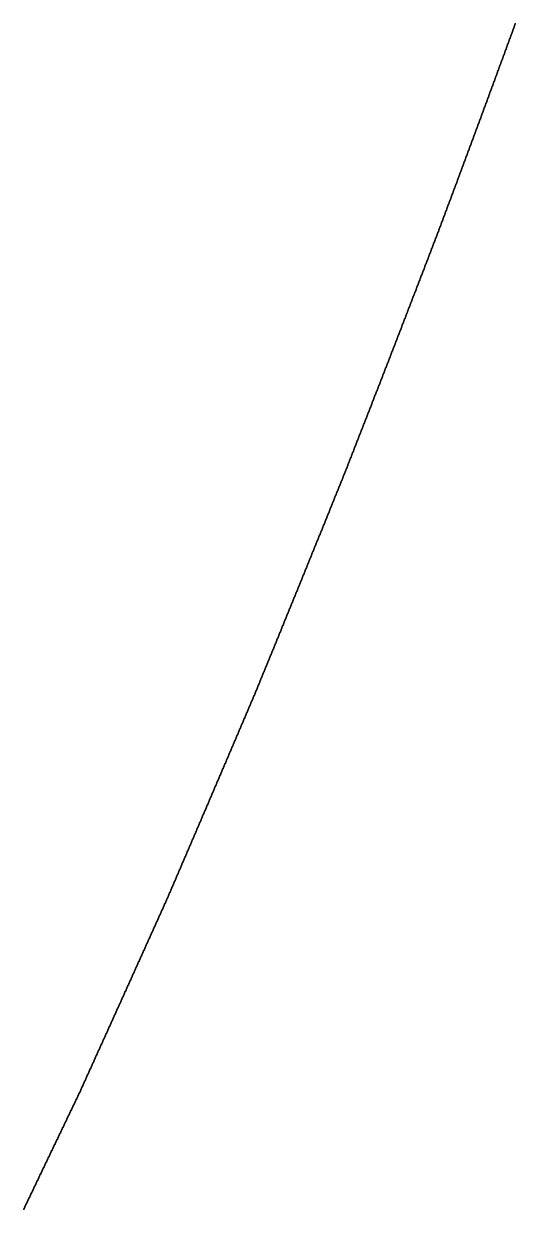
# Model space of a CAD drawing. Header units: metres. Extents: x 0 to 360, y 46 to 216.
# Drawn here: x 285.1 to 292.88, y 65.46 to 84.23 of the extents above; entities that cross this region are included whole.
import ezdxf

# ---------------------------------------------------------------- set-up
doc = ezdxf.new("R2010")
doc.units = ezdxf.units.M

msp = doc.modelspace()

# ---------------------------------------------------------------- linework, layer by layer
for p in [(292.827, 84.087), (292.834, 84.105), (292.84, 84.122), (292.846, 84.14), (292.853, 84.157), (292.859, 84.175), (292.865, 84.192), (292.872, 84.21), (292.878, 84.227), (292.757, 83.896), (292.763, 83.913), (292.77, 83.931), (292.776, 83.948), (292.783, 83.966), (292.789, 83.983), (292.795, 84), (292.802, 84.018), (292.808, 84.035), (292.814, 84.053), (292.821, 84.07), (292.687, 83.705), (292.693, 83.722), (292.7, 83.74), (292.706, 83.757), (292.712, 83.774), (292.719, 83.792), (292.725, 83.809), (292.732, 83.826), (292.738, 83.844), (292.744, 83.861), (292.751, 83.879), (292.623, 83.532), (292.63, 83.549), (292.636, 83.566), (292.642, 83.584), (292.649, 83.601), (292.655, 83.618), (292.661, 83.636), (292.668, 83.653), (292.674, 83.67), (292.681, 83.688), (292.553, 83.341), (292.56, 83.359), (292.566, 83.376), (292.572, 83.393), (292.579, 83.41), (292.585, 83.428), (292.591, 83.445), (292.598, 83.462), (292.604, 83.48), (292.611, 83.497), (292.617, 83.514), (292.483, 83.152), (292.49, 83.169), (292.496, 83.186), (292.502, 83.203), (292.509, 83.22), (292.515, 83.238), (292.521, 83.255), (292.528, 83.272), (292.534, 83.29), (292.541, 83.307), (292.547, 83.324), (292.413, 82.962), (292.42, 82.979), (292.426, 82.997), (292.432, 83.014), (292.439, 83.031), (292.445, 83.048), (292.452, 83.065), (292.458, 83.083), (292.464, 83.1), (292.471, 83.117), (292.477, 83.134), (292.344, 82.773), (292.35, 82.79), (292.356, 82.807), (292.363, 82.825), (292.369, 82.842), (292.375, 82.859), (292.382, 82.876), (292.388, 82.893), (292.394, 82.911), (292.401, 82.928), (292.407, 82.945), (292.274, 82.585), (292.28, 82.602), (292.286, 82.619), (292.293, 82.636), (292.299, 82.653), (292.305, 82.67), (292.312, 82.687), (292.318, 82.705), (292.325, 82.722), (292.331, 82.739), (292.337, 82.756), (292.204, 82.396), (292.21, 82.414), (292.217, 82.431), (292.223, 82.448), (292.229, 82.465), (292.236, 82.482), (292.242, 82.499), (292.248, 82.516), (292.255, 82.533), (292.261, 82.55), (292.267, 82.567), (292.134, 82.209), (292.141, 82.226), (292.147, 82.243), (292.153, 82.26), (292.16, 82.277), (292.166, 82.294), (292.172, 82.311), (292.179, 82.328), (292.185, 82.345), (292.191, 82.362), (292.198, 82.379), (292.065, 82.022), (292.071, 82.039), (292.077, 82.056), (292.084, 82.073), (292.09, 82.09), (292.096, 82.107), (292.103, 82.124), (292.109, 82.141), (292.115, 82.158), (292.122, 82.175), (292.128, 82.192), (291.995, 81.835), (292.001, 81.852), (292.008, 81.869), (292.014, 81.886), (292.02, 81.903), (292.027, 81.92), (292.033, 81.937), (292.039, 81.954), (292.046, 81.971), (292.052, 81.988), (292.058, 82.005), (291.926, 81.648), (291.932, 81.665), (291.938, 81.682), (291.945, 81.699), (291.951, 81.716), (291.957, 81.733), (291.963, 81.75), (291.97, 81.767), (291.976, 81.784), (291.982, 81.801), (291.989, 81.818), (291.856, 81.462), (291.862, 81.479), (291.869, 81.496), (291.875, 81.513), (291.881, 81.53), (291.888, 81.547), (291.894, 81.564), (291.9, 81.581), (291.907, 81.598), (291.913, 81.614), (291.919, 81.631), (291.787, 81.277), (291.793, 81.294), (291.799, 81.311), (291.806, 81.327), (291.812, 81.344), (291.818, 81.361), (291.825, 81.378), (291.831, 81.395), (291.837, 81.412), (291.843, 81.429), (291.85, 81.446), (291.717, 81.092), (291.724, 81.109), (291.73, 81.125), (291.736, 81.142), (291.743, 81.159), (291.749, 81.176), (291.755, 81.193), (291.761, 81.21), (291.768, 81.226), (291.774, 81.243), (291.78, 81.26), (291.642, 80.891), (291.648, 80.907), (291.654, 80.924), (291.661, 80.94), (291.667, 80.957), (291.673, 80.973), (291.679, 80.99), (291.686, 81.006), (291.692, 81.022), (291.698, 81.039), (291.705, 81.058), (291.711, 81.075), (291.572, 80.71), (291.579, 80.726), (291.585, 80.743), (291.591, 80.759), (291.598, 80.776), (291.604, 80.792), (291.61, 80.808), (291.616, 80.825), (291.623, 80.841), (291.629, 80.858), (291.635, 80.874), (291.497, 80.513), (291.503, 80.529), (291.509, 80.546), (291.516, 80.562), (291.522, 80.579), (291.528, 80.595), (291.535, 80.611), (291.541, 80.628), (291.547, 80.644), (291.554, 80.661), (291.56, 80.677), (291.566, 80.693), (291.428, 80.333), (291.434, 80.349), (291.44, 80.365), (291.447, 80.382), (291.453, 80.398), (291.459, 80.415), (291.465, 80.431), (291.472, 80.447), (291.478, 80.464), (291.484, 80.48), (291.491, 80.497), (291.359, 80.153), (291.365, 80.169), (291.371, 80.186), (291.377, 80.202), (291.384, 80.218), (291.39, 80.235), (291.396, 80.251), (291.403, 80.267), (291.409, 80.284), (291.415, 80.3), (291.421, 80.316), (291.283, 79.957), (291.289, 79.973), (291.296, 79.99), (291.302, 80.006), (291.308, 80.022), (291.315, 80.039), (291.321, 80.055), (291.327, 80.071), (291.333, 80.087), (291.34, 80.104), (291.346, 80.12), (291.352, 80.136), (291.214, 79.778), (291.22, 79.794), (291.227, 79.81), (291.233, 79.827), (291.239, 79.843), (291.246, 79.859), (291.252, 79.875), (291.258, 79.892), (291.264, 79.908), (291.271, 79.924), (291.277, 79.941), (291.139, 79.583), (291.145, 79.599), (291.151, 79.615), (291.158, 79.631), (291.164, 79.648), (291.17, 79.664), (291.177, 79.68), (291.183, 79.696), (291.189, 79.713), (291.195, 79.729), (291.202, 79.745), (291.208, 79.762), (291.064, 79.388), (291.07, 79.404), (291.076, 79.42), (291.083, 79.437), (291.089, 79.453), (291.095, 79.469), (291.101, 79.485), (291.108, 79.501), (291.114, 79.518), (291.12, 79.534), (291.126, 79.55), (291.133, 79.566), (290.995, 79.21), (291.001, 79.226), (291.007, 79.242), (291.014, 79.258), (291.02, 79.275), (291.026, 79.291), (291.032, 79.307), (291.039, 79.323), (291.045, 79.339), (291.051, 79.356), (291.058, 79.372), (290.92, 79.016), (290.926, 79.032), (290.932, 79.048), (290.939, 79.064), (290.945, 79.08), (290.951, 79.097), (290.957, 79.113), (290.964, 79.129), (290.97, 79.145), (290.976, 79.161), (290.982, 79.177), (290.989, 79.194), (290.851, 78.838), (290.857, 78.855), (290.864, 78.871), (290.87, 78.887), (290.876, 78.903), (290.882, 78.919), (290.889, 78.935), (290.895, 78.951), (290.901, 78.967), (290.907, 78.984), (290.914, 79), (290.776, 78.645), (290.782, 78.661), (290.789, 78.677), (290.795, 78.694), (290.801, 78.71), (290.807, 78.726), (290.814, 78.742), (290.82, 78.758), (290.826, 78.774), (290.832, 78.79), (290.839, 78.806), (290.845, 78.822), (290.701, 78.453), (290.707, 78.469), (290.714, 78.485), (290.72, 78.501), (290.726, 78.517), (290.732, 78.533), (290.739, 78.549), (290.745, 78.565), (290.751, 78.581), (290.757, 78.597), (290.764, 78.613), (290.77, 78.629), (290.633, 78.276), (290.639, 78.292), (290.645, 78.308), (290.651, 78.324), (290.657, 78.34), (290.664, 78.356), (290.67, 78.372), (290.676, 78.388), (290.682, 78.404), (290.689, 78.42), (290.695, 78.437), (290.558, 78.084), (290.564, 78.1), (290.57, 78.116), (290.576, 78.132), (290.583, 78.148), (290.589, 78.164), (290.595, 78.18), (290.601, 78.196), (290.608, 78.212), (290.614, 78.228), (290.62, 78.244), (290.626, 78.26), (290.483, 77.893), (290.489, 77.909), (290.495, 77.925), (290.502, 77.941), (290.508, 77.957), (290.514, 77.973), (290.52, 77.988), (290.527, 78.004), (290.533, 78.02), (290.539, 78.036), (290.545, 78.052), (290.551, 78.068), (290.408, 77.702), (290.414, 77.718), (290.421, 77.733), (290.427, 77.749), (290.433, 77.765), (290.439, 77.781), (290.446, 77.797), (290.452, 77.813), (290.458, 77.829), (290.464, 77.845), (290.471, 77.861), (290.477, 77.877), (290.334, 77.511), (290.34, 77.527), (290.346, 77.543), (290.352, 77.559), (290.358, 77.575), (290.365, 77.59), (290.371, 77.606), (290.377, 77.622), (290.383, 77.638), (290.39, 77.654), (290.396, 77.67), (290.402, 77.686), (290.265, 77.337), (290.271, 77.352), (290.278, 77.368), (290.284, 77.384), (290.29, 77.4), (290.296, 77.416), (290.303, 77.432), (290.309, 77.448), (290.315, 77.463), (290.321, 77.479), (290.327, 77.495), (290.191, 77.146), (290.197, 77.162), (290.203, 77.177), (290.209, 77.192), (290.216, 77.208), (290.222, 77.223), (290.228, 77.241), (290.234, 77.257), (290.24, 77.273), (290.247, 77.289), (290.253, 77.305), (290.259, 77.321), (290.116, 76.962), (290.122, 76.977), (290.129, 76.992), (290.135, 77.008), (290.141, 77.023), (290.147, 77.039), (290.153, 77.054), (290.16, 77.069), (290.166, 77.085), (290.172, 77.1), (290.178, 77.115), (290.184, 77.131), (290.036, 76.762), (290.042, 76.777), (290.048, 76.793), (290.054, 76.808), (290.06, 76.823), (290.067, 76.839), (290.073, 76.854), (290.079, 76.869), (290.085, 76.885), (290.091, 76.9), (290.098, 76.916), (290.104, 76.931), (290.11, 76.946), (289.961, 76.578), (289.967, 76.593), (289.974, 76.609), (289.98, 76.624), (289.986, 76.639), (289.992, 76.655), (289.998, 76.67), (290.005, 76.685), (290.011, 76.701), (290.017, 76.716), (290.023, 76.731), (290.029, 76.747), (289.887, 76.394), (289.893, 76.409), (289.899, 76.425), (289.905, 76.44), (289.912, 76.455), (289.918, 76.471), (289.924, 76.486), (289.93, 76.501), (289.936, 76.517), (289.943, 76.532), (289.949, 76.547), (289.955, 76.563), (289.813, 76.211), (289.819, 76.226), (289.825, 76.241), (289.831, 76.256), (289.837, 76.272), (289.843, 76.287), (289.85, 76.302), (289.856, 76.318), (289.862, 76.333), (289.868, 76.348), (289.874, 76.363), (289.881, 76.379), (289.732, 76.012), (289.738, 76.027), (289.744, 76.043), (289.751, 76.058), (289.757, 76.073), (289.763, 76.088), (289.769, 76.104), (289.775, 76.119), (289.782, 76.134), (289.788, 76.149), (289.794, 76.165), (289.8, 76.18), (289.806, 76.195), (289.658, 75.829), (289.664, 75.844), (289.67, 75.86), (289.676, 75.875), (289.683, 75.89), (289.689, 75.905), (289.695, 75.921), (289.701, 75.936), (289.707, 75.951), (289.714, 75.966), (289.72, 75.982), (289.726, 75.997), (289.584, 75.647), (289.59, 75.662), (289.596, 75.677), (289.602, 75.692), (289.609, 75.708), (289.615, 75.723), (289.621, 75.738), (289.627, 75.753), (289.633, 75.768), (289.639, 75.784), (289.646, 75.799), (289.652, 75.814), (289.504, 75.449), (289.51, 75.464), (289.516, 75.48), (289.522, 75.495), (289.528, 75.51), (289.534, 75.525), (289.541, 75.54), (289.547, 75.556), (289.553, 75.571), (289.559, 75.586), (289.565, 75.601), (289.571, 75.616), (289.578, 75.631), (289.43, 75.267), (289.436, 75.282), (289.442, 75.298), (289.448, 75.313), (289.454, 75.328), (289.46, 75.343), (289.467, 75.358), (289.473, 75.373), (289.479, 75.389), (289.485, 75.404), (289.491, 75.419), (289.497, 75.434), (289.349, 75.071), (289.356, 75.086), (289.362, 75.101), (289.368, 75.116), (289.374, 75.131), (289.38, 75.146), (289.386, 75.161), (289.393, 75.176), (289.399, 75.192), (289.405, 75.207), (289.411, 75.222), (289.417, 75.237), (289.423, 75.252), (289.275, 74.889), (289.282, 74.904), (289.288, 74.919), (289.294, 74.935), (289.3, 74.95), (289.306, 74.965), (289.312, 74.98), (289.319, 74.995), (289.325, 75.01), (289.331, 75.025), (289.337, 75.04), (289.343, 75.055), (289.202, 74.708), (289.208, 74.723), (289.214, 74.738), (289.22, 74.753), (289.226, 74.769), (289.232, 74.784), (289.239, 74.799), (289.245, 74.814), (289.251, 74.829), (289.257, 74.844), (289.263, 74.859), (289.269, 74.874), (289.122, 74.513), (289.128, 74.528), (289.134, 74.543), (289.14, 74.558), (289.146, 74.573), (289.152, 74.588), (289.159, 74.603), (289.165, 74.618), (289.171, 74.633), (289.177, 74.648), (289.183, 74.663), (289.189, 74.678), (289.195, 74.693), (289.048, 74.332), (289.054, 74.347), (289.06, 74.362), (289.066, 74.377), (289.072, 74.392), (289.079, 74.407), (289.085, 74.422), (289.091, 74.437), (289.097, 74.452), (289.103, 74.467), (289.109, 74.482), (289.115, 74.497), (288.968, 74.137), (288.974, 74.152), (288.98, 74.167), (288.986, 74.182), (288.993, 74.197), (288.999, 74.212), (289.005, 74.227), (289.011, 74.242), (289.017, 74.257), (289.023, 74.272), (289.029, 74.287), (289.036, 74.302), (289.042, 74.317), (288.894, 73.958), (288.9, 73.973), (288.907, 73.988), (288.913, 74.003), (288.919, 74.017), (288.925, 74.032), (288.931, 74.047), (288.937, 74.062), (288.943, 74.077), (288.95, 74.092), (288.956, 74.107), (288.962, 74.122), (288.815, 73.763), (288.821, 73.778), (288.827, 73.793), (288.833, 73.808), (288.839, 73.823), (288.845, 73.838), (288.851, 73.853), (288.857, 73.868), (288.864, 73.883), (288.87, 73.898), (288.876, 73.913), (288.882, 73.928), (288.888, 73.943), (288.735, 73.571), (288.741, 73.585), (288.747, 73.6), (288.753, 73.614), (288.759, 73.629), (288.765, 73.643), (288.772, 73.657), (288.778, 73.672), (288.784, 73.687), (288.79, 73.704), (288.796, 73.719), (288.802, 73.734), (288.808, 73.749), (288.655, 73.384), (288.661, 73.398), (288.667, 73.413), (288.674, 73.427), (288.68, 73.442), (288.686, 73.456), (288.692, 73.47), (288.698, 73.485), (288.704, 73.499), (288.71, 73.513), (288.716, 73.528), (288.723, 73.542), (288.729, 73.557), (288.576, 73.197), (288.582, 73.212), (288.588, 73.226), (288.594, 73.24), (288.6, 73.255), (288.606, 73.269), (288.612, 73.283), (288.618, 73.298), (288.625, 73.312), (288.631, 73.327), (288.637, 73.341), (288.643, 73.355), (288.649, 73.37), (288.496, 73.011), (288.502, 73.025), (288.508, 73.04), (288.514, 73.054), (288.52, 73.068), (288.527, 73.083), (288.533, 73.097), (288.539, 73.111), (288.545, 73.126), (288.551, 73.14), (288.557, 73.154), (288.563, 73.169), (288.569, 73.183), (288.416, 72.825), (288.423, 72.839), (288.429, 72.853), (288.435, 72.868), (288.441, 72.882), (288.447, 72.896), (288.453, 72.91), (288.459, 72.925), (288.465, 72.939), (288.472, 72.953), (288.478, 72.968), (288.484, 72.982), (288.49, 72.996), (288.337, 72.638), (288.343, 72.653), (288.349, 72.667), (288.355, 72.681), (288.361, 72.696), (288.368, 72.71), (288.374, 72.724), (288.38, 72.739), (288.386, 72.753), (288.392, 72.767), (288.398, 72.782), (288.404, 72.796), (288.41, 72.81), (288.258, 72.453), (288.264, 72.467), (288.27, 72.481), (288.276, 72.496), (288.282, 72.51), (288.288, 72.524), (288.294, 72.538), (288.3, 72.553), (288.306, 72.567), (288.313, 72.581), (288.319, 72.596), (288.325, 72.61), (288.331, 72.624), (288.178, 72.267), (288.184, 72.281), (288.19, 72.296), (288.197, 72.31), (288.203, 72.324), (288.209, 72.338), (288.215, 72.353), (288.221, 72.367), (288.227, 72.381), (288.233, 72.396), (288.239, 72.41), (288.245, 72.424), (288.252, 72.438), (288.099, 72.082), (288.105, 72.096), (288.111, 72.11), (288.117, 72.124), (288.123, 72.139), (288.129, 72.153), (288.136, 72.167), (288.142, 72.181), (288.148, 72.196), (288.154, 72.21), (288.16, 72.224), (288.166, 72.238), (288.172, 72.253), (288.014, 71.882), (288.02, 71.897), (288.026, 71.911), (288.032, 71.925), (288.038, 71.939), (288.044, 71.953), (288.05, 71.968), (288.056, 71.982), (288.062, 71.996), (288.069, 72.01), (288.075, 72.025), (288.081, 72.039), (288.087, 72.053), (288.093, 72.067), (287.934, 71.697), (287.941, 71.712), (287.947, 71.726), (287.953, 71.74), (287.959, 71.754), (287.965, 71.769), (287.971, 71.783), (287.977, 71.797), (287.983, 71.811), (287.989, 71.825), (287.995, 71.84), (288.001, 71.854), (288.008, 71.868), (287.855, 71.513), (287.861, 71.527), (287.867, 71.541), (287.874, 71.555), (287.88, 71.57), (287.886, 71.584), (287.892, 71.598), (287.898, 71.612), (287.904, 71.626), (287.91, 71.641), (287.916, 71.655), (287.922, 71.669), (287.928, 71.683), (287.776, 71.329), (287.782, 71.343), (287.788, 71.357), (287.794, 71.371), (287.801, 71.385), (287.807, 71.399), (287.813, 71.414), (287.819, 71.428), (287.825, 71.442), (287.831, 71.456), (287.837, 71.47), (287.843, 71.485), (287.849, 71.499), (287.691, 71.13), (287.697, 71.145), (287.703, 71.159), (287.709, 71.173), (287.715, 71.187), (287.721, 71.201), (287.728, 71.215), (287.734, 71.229), (287.74, 71.244), (287.746, 71.258), (287.752, 71.272), (287.758, 71.286), (287.764, 71.3), (287.77, 71.314), (287.612, 70.947), (287.618, 70.961), (287.624, 70.975), (287.63, 70.989), (287.636, 71.003), (287.642, 71.017), (287.649, 71.031), (287.655, 71.046), (287.661, 71.06), (287.667, 71.074), (287.673, 71.088), (287.679, 71.102), (287.685, 71.116), (287.533, 70.763), (287.539, 70.777), (287.545, 70.791), (287.551, 70.805), (287.557, 70.82), (287.564, 70.834), (287.57, 70.848), (287.576, 70.862), (287.582, 70.876), (287.588, 70.89), (287.594, 70.904), (287.6, 70.918), (287.606, 70.932), (287.454, 70.58), (287.46, 70.594), (287.466, 70.608), (287.472, 70.622), (287.479, 70.636), (287.485, 70.65), (287.491, 70.664), (287.497, 70.679), (287.503, 70.693), (287.509, 70.707), (287.515, 70.721), (287.521, 70.735), (287.527, 70.749), (287.369, 70.381), (287.375, 70.395), (287.381, 70.41), (287.388, 70.425), (287.394, 70.439), (287.4, 70.453), (287.406, 70.467), (287.412, 70.481), (287.418, 70.496), (287.424, 70.51), (287.43, 70.524), (287.436, 70.538), (287.442, 70.552), (287.448, 70.566), (287.284, 70.193), (287.291, 70.206), (287.297, 70.22), (287.303, 70.233), (287.309, 70.247), (287.315, 70.26), (287.321, 70.274), (287.327, 70.287), (287.333, 70.3), (287.339, 70.314), (287.345, 70.327), (287.351, 70.341), (287.357, 70.354), (287.363, 70.368), (287.2, 70.005), (287.206, 70.019), (287.212, 70.032), (287.218, 70.045), (287.224, 70.059), (287.23, 70.072), (287.236, 70.086), (287.242, 70.099), (287.248, 70.112), (287.254, 70.126), (287.26, 70.139), (287.266, 70.153), (287.272, 70.166), (287.278, 70.18), (287.115, 69.817), (287.121, 69.831), (287.127, 69.844), (287.133, 69.858), (287.139, 69.871), (287.145, 69.884), (287.151, 69.898), (287.157, 69.911), (287.163, 69.925), (287.169, 69.938), (287.175, 69.951), (287.182, 69.965), (287.188, 69.978), (287.194, 69.992), (287.03, 69.63), (287.036, 69.643), (287.042, 69.656), (287.048, 69.67), (287.054, 69.683), (287.06, 69.697), (287.067, 69.71), (287.073, 69.724), (287.079, 69.737), (287.085, 69.75), (287.091, 69.764), (287.097, 69.777), (287.103, 69.791), (287.109, 69.804), (286.946, 69.442), (286.952, 69.456), (286.958, 69.469), (286.964, 69.482), (286.97, 69.496), (286.976, 69.509), (286.982, 69.523), (286.988, 69.536), (286.994, 69.549), (287, 69.563), (287.006, 69.576), (287.012, 69.589), (287.018, 69.603), (287.024, 69.616), (286.861, 69.255), (286.867, 69.268), (286.873, 69.282), (286.879, 69.295), (286.885, 69.308), (286.891, 69.322), (286.897, 69.335), (286.903, 69.348), (286.909, 69.362), (286.915, 69.375), (286.921, 69.389), (286.927, 69.402), (286.934, 69.415), (286.94, 69.429), (286.776, 69.067), (286.782, 69.081), (286.789, 69.094), (286.795, 69.108), (286.801, 69.121), (286.807, 69.134), (286.813, 69.148), (286.819, 69.161), (286.825, 69.174), (286.831, 69.188), (286.837, 69.201), (286.843, 69.215), (286.849, 69.228), (286.855, 69.241), (286.692, 68.88), (286.698, 68.894), (286.704, 68.907), (286.71, 68.92), (286.716, 68.934), (286.722, 68.947), (286.728, 68.961), (286.734, 68.974), (286.74, 68.987), (286.746, 69.001), (286.752, 69.014), (286.758, 69.027), (286.764, 69.041), (286.77, 69.054), (286.608, 68.693), (286.614, 68.707), (286.62, 68.72), (286.626, 68.733), (286.632, 68.747), (286.638, 68.76), (286.644, 68.774), (286.65, 68.787), (286.656, 68.8), (286.662, 68.814), (286.668, 68.827), (286.674, 68.84), (286.68, 68.854), (286.686, 68.867), (286.523, 68.507), (286.529, 68.52), (286.535, 68.533), (286.541, 68.547), (286.547, 68.56), (286.553, 68.573), (286.559, 68.587), (286.565, 68.6), (286.571, 68.613), (286.577, 68.627), (286.583, 68.64), (286.589, 68.653), (286.595, 68.667), (286.601, 68.68), (286.439, 68.32), (286.445, 68.333), (286.451, 68.347), (286.457, 68.36), (286.463, 68.373), (286.469, 68.387), (286.475, 68.4), (286.481, 68.413), (286.487, 68.427), (286.493, 68.44), (286.499, 68.453), (286.505, 68.467), (286.511, 68.48), (286.517, 68.493), (286.354, 68.134), (286.36, 68.147), (286.366, 68.16), (286.373, 68.174), (286.379, 68.187), (286.385, 68.2), (286.391, 68.214), (286.397, 68.227), (286.403, 68.24), (286.409, 68.253), (286.415, 68.267), (286.421, 68.28), (286.427, 68.293), (286.433, 68.307), (286.27, 67.947), (286.276, 67.961), (286.282, 67.974), (286.288, 67.987), (286.294, 68.001), (286.3, 68.014), (286.306, 68.027), (286.312, 68.041), (286.318, 68.054), (286.324, 68.067), (286.33, 68.08), (286.336, 68.094), (286.342, 68.107), (286.348, 68.12), (286.186, 67.761), (286.192, 67.775), (286.198, 67.788), (286.204, 67.801), (286.21, 67.815), (286.216, 67.828), (286.222, 67.841), (286.228, 67.854), (286.234, 67.868), (286.24, 67.881), (286.246, 67.894), (286.252, 67.908), (286.258, 67.921), (286.264, 67.934), (286.102, 67.576), (286.108, 67.589), (286.114, 67.602), (286.12, 67.615), (286.126, 67.629), (286.132, 67.642), (286.138, 67.655), (286.144, 67.669), (286.15, 67.682), (286.156, 67.695), (286.162, 67.708), (286.168, 67.722), (286.174, 67.735), (286.18, 67.748), (286.012, 67.377), (286.018, 67.39), (286.024, 67.403), (286.03, 67.417), (286.036, 67.43), (286.042, 67.443), (286.048, 67.456), (286.054, 67.47), (286.06, 67.483), (286.066, 67.496), (286.072, 67.509), (286.078, 67.523), (286.084, 67.536), (286.09, 67.549), (286.096, 67.562), (285.928, 67.198), (285.934, 67.21), (285.94, 67.223), (285.946, 67.235), (285.952, 67.248), (285.958, 67.26), (285.964, 67.273), (285.97, 67.285), (285.976, 67.298), (285.982, 67.31), (285.988, 67.323), (285.994, 67.335), (286, 67.348), (286.006, 67.363), (285.838, 67.01), (285.844, 67.023), (285.85, 67.035), (285.856, 67.048), (285.862, 67.06), (285.868, 67.073), (285.874, 67.085), (285.88, 67.098), (285.886, 67.11), (285.892, 67.123), (285.898, 67.135), (285.904, 67.148), (285.91, 67.16), (285.916, 67.173), (285.922, 67.185), (285.748, 66.822), (285.754, 66.835), (285.76, 66.847), (285.766, 66.86), (285.772, 66.872), (285.778, 66.885), (285.784, 66.897), (285.79, 66.91), (285.796, 66.922), (285.802, 66.935), (285.808, 66.947), (285.814, 66.96), (285.82, 66.973), (285.826, 66.985), (285.832, 66.998), (285.658, 66.635), (285.664, 66.647), (285.67, 66.66), (285.676, 66.672), (285.682, 66.685), (285.688, 66.697), (285.694, 66.71), (285.7, 66.722), (285.706, 66.735), (285.712, 66.747), (285.718, 66.76), (285.724, 66.772), (285.73, 66.785), (285.736, 66.797), (285.742, 66.81), (285.568, 66.447), (285.574, 66.46), (285.58, 66.472), (285.586, 66.485), (285.592, 66.497), (285.598, 66.51), (285.604, 66.522), (285.61, 66.535), (285.616, 66.547), (285.622, 66.56), (285.628, 66.572), (285.634, 66.585), (285.64, 66.597), (285.646, 66.61), (285.652, 66.622), (285.478, 66.26), (285.484, 66.272), (285.49, 66.285), (285.496, 66.297), (285.502, 66.31), (285.508, 66.322), (285.514, 66.335), (285.52, 66.347), (285.526, 66.36), (285.532, 66.372), (285.538, 66.385), (285.544, 66.397), (285.55, 66.41), (285.556, 66.422), (285.562, 66.435), (285.388, 66.072), (285.394, 66.084), (285.4, 66.097), (285.406, 66.109), (285.412, 66.122), (285.418, 66.134), (285.424, 66.147), (285.43, 66.159), (285.436, 66.172), (285.442, 66.185), (285.448, 66.197), (285.454, 66.21), (285.46, 66.222), (285.466, 66.235), (285.472, 66.247), (285.299, 65.884), (285.305, 65.897), (285.311, 65.909), (285.317, 65.922), (285.323, 65.934), (285.329, 65.947), (285.335, 65.959), (285.341, 65.972), (285.347, 65.984), (285.352, 65.997), (285.358, 66.009), (285.364, 66.022), (285.37, 66.034), (285.376, 66.047), (285.382, 66.059), (285.209, 65.697), (285.215, 65.709), (285.221, 65.722), (285.227, 65.734), (285.233, 65.747), (285.239, 65.759), (285.245, 65.772), (285.251, 65.784), (285.257, 65.797), (285.263, 65.809), (285.269, 65.822), (285.275, 65.834), (285.281, 65.847), (285.287, 65.859), (285.293, 65.872), (285.119, 65.509), (285.125, 65.522), (285.131, 65.534), (285.137, 65.547), (285.143, 65.559), (285.149, 65.572), (285.155, 65.584), (285.161, 65.597), (285.167, 65.609), (285.173, 65.622), (285.179, 65.634), (285.185, 65.647), (285.191, 65.659), (285.197, 65.672), (285.203, 65.684), (285.096, 65.459), (285.101, 65.472), (285.107, 65.484), (285.113, 65.497)]:
    msp.add_point(p)

doc.saveas('drawing.dxf')
